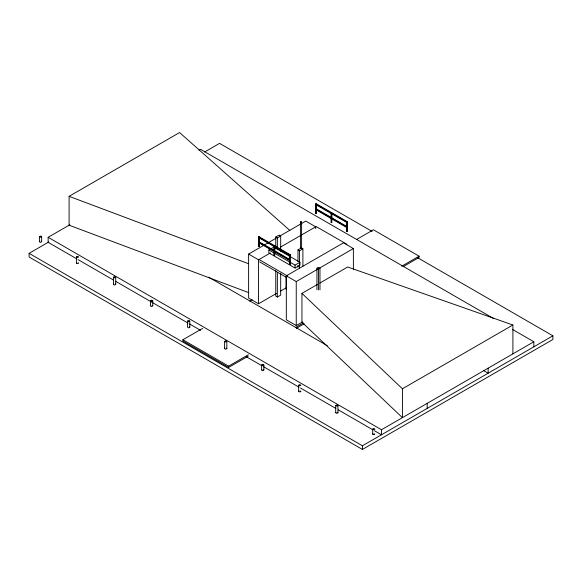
<?xml version="1.0" encoding="UTF-8"?>
<svg xmlns="http://www.w3.org/2000/svg" width="582" height="582" viewBox="0 0 582 582"><rect width="100%" height="100%" fill="white"/><g stroke="black" fill="none" stroke-linecap="round" stroke-linejoin="round"><path stroke-width="0.87" d="M39.409 236.656L40.529 236.008L41.649 236.656L41.649 241.697L40.529 242.345L39.409 241.697L39.409 236.656L40.529 237.303L41.649 236.656M39.409 241.697L39.736 241.239M76.446 256.938L77.566 256.291L78.686 256.938L77.566 257.586L76.446 256.938L76.446 263.079L76.773 263.537L78.359 263.537L78.359 262.62M76.446 263.079L76.773 262.62M113.475 277.221L114.603 276.574L115.723 277.221L115.723 284.46L114.603 285.115L113.475 284.46L113.475 277.221L114.603 277.869L115.723 277.221M113.475 284.46L113.81 284.001M150.512 300.807L151.64 300.159L152.76 300.807L152.76 305.848L151.64 306.496L150.512 305.848L150.512 300.807L151.64 301.454L152.76 300.807M150.512 305.848L150.847 305.39M187.55 321.089L188.677 320.442L189.797 321.089L189.797 327.23L188.677 327.877L187.55 327.23L187.55 321.089L188.677 321.737L189.797 321.089M224.587 341.372L225.707 340.725L226.835 341.372L226.835 348.611L225.707 349.258L224.587 348.611L224.587 341.372L225.707 342.02L226.835 341.372M224.587 348.611L224.914 348.152M261.624 364.95L262.744 364.303L263.872 364.95L263.872 369.992L262.744 370.639L261.624 369.992L261.624 364.95L262.744 365.605L263.872 364.95M261.624 369.992L261.951 369.534M298.661 385.24L299.781 384.586L300.909 385.24L299.781 385.888L298.661 385.24L298.661 391.38L299.781 392.028L300.909 391.38L300.574 390.922M298.661 391.38L298.988 390.922M335.698 405.523L336.818 404.876L337.938 405.523L337.938 412.762L336.818 413.409L335.698 412.762L335.698 405.523L336.818 406.171L337.938 405.523M335.698 412.762L336.025 412.303M372.735 429.101L373.855 428.454L374.975 429.101L373.855 429.749L372.735 429.101L372.735 434.143L373.062 434.601L374.648 434.601L374.648 433.685M372.735 434.143L373.062 433.685M301.6 222.084L300.407 222.084M248.383 292.52L69.098 225.205L69.098 196.338L179.576 132.55L289.894 230.487M76.446 258.677L48.146 242.338L48.146 237.296L69.84 224.776M198.979 150.221L200.528 149.327L493.762 318.623M417.68 257.746L552.9 335.814L552.9 339.481L362.426 449.45L29.1 257.004L29.1 253.337L48.779 241.974M204.617 152.004L219.574 143.368L372.087 231.418M259.252 237.994L259.252 246.324L258.859 246.557L258.459 246.324L258.459 237.158L259.099 236.75L290.047 254.618L290.047 255.171L258.619 237.02L258.619 237.572L289.574 255.44L290.047 254.618M315.997 203.94L316.397 204.173L316.397 213.332L315.997 213.565L315.604 213.332L315.604 204.173L316.237 203.758L347.192 221.626L347.192 222.178L315.764 204.035L315.764 204.58L346.712 222.455L347.192 221.626M258.459 237.158L259.252 237.158L258.859 236.932M315.764 204.58L316.397 204.173M258.619 242.061L289.574 259.936L289.574 260.481L258.619 242.614L258.619 242.061L259.099 241.792L289.276 259.208M315.764 209.076L346.712 226.944L346.712 227.489L315.764 209.622L315.764 209.076L316.237 208.8L346.414 226.223M258.459 246.324L259.252 246.324M275.759 248.841L275.759 237.02L279.098 235.099L280.684 236.016L280.684 251.475M276.545 293.386L258.539 303.782L248.623 298.057L248.623 254.065L276.014 238.249M279.927 235.994L305.761 221.08L315.684 226.805L315.684 228.602M275.759 237.02L277.352 237.936L280.684 236.016M273.94 246.099L274.733 246.099L274.733 255.258L274.333 255.491L273.94 255.258L273.94 246.099L274.733 246.099M268.855 249.991L273.78 247.146L299.97 262.271L299.97 265.203L295.045 268.04L268.855 252.923L268.855 249.991L295.045 265.108L299.97 262.271M248.623 254.065L258.539 259.798L270.281 253.017M280.459 247.139L315.684 226.805M273.94 255.258L274.733 255.258M331.871 222.266L331.478 222.499L331.478 212.874L331.871 213.107L331.078 213.107L331.078 222.266L331.871 222.266L331.871 213.936M297.984 261.674L297.984 249.853L301.316 247.925L302.902 248.841L302.902 266.12M289.414 255.032L290.207 255.032L290.207 264.192L289.807 264.424L289.414 264.192L289.414 255.032L290.207 255.032M346.552 222.04L347.345 222.04L347.345 231.207L346.952 231.432L346.552 231.207L346.552 222.04L347.345 222.04M297.984 249.853L299.57 250.769L302.902 248.841M346.712 226.944L347.192 226.667L347.192 227.22M289.414 264.192L290.207 264.192M346.552 231.207L347.345 231.207M302.502 321.933L296.238 325.549L286.315 319.824L286.315 275.832L343.46 242.84L353.383 248.572L353.383 269.219M248.296 356.068L228.617 367.431L182.908 341.037L182.908 339.75L202.587 328.394M249.809 301.127L252.166 299.766M356.853 239.326L373.382 229.781L419.091 256.175L419.091 257.462L403.348 266.549M316.95 289.821L316.95 268.229L318.383 267.4L319.969 268.317L319.969 289.916M286.315 275.832L296.238 281.557L317.372 269.357M318.936 268.455L353.383 248.572M280.459 291.131L286.722 287.515M316.95 268.229L318.536 269.146L319.969 268.317M275.759 270.666L275.759 296.129L277.352 297.046L280.684 295.125L280.684 273.3M301.949 293.379L402.424 388.783L402.424 417.65L301.949 322.246L301.949 293.379L317.452 284.438M319.773 283.092L347.665 266.993L512.902 324.996L512.902 353.863M182.908 339.75L228.617 366.143L248.296 354.787M295.525 327.521L303.389 322.974M401.776 266.17L419.091 256.175M296.311 328.35L304.182 323.803M402.424 388.783L512.902 324.996M48.146 237.296L381.472 429.742L533.854 341.772L533.854 346.807M29.1 253.337L362.426 445.783L552.9 335.814M301.163 248.456L300.407 248.201L300.407 221.902L300.843 221.647L301.6 221.902L301.6 248.201M301.163 247.765L301.6 248.019M69.098 196.338L248.383 263.653M315.604 204.173L315.997 204.398L315.997 213.565M331.078 222.266L331.478 222.499M512.626 329.514L533.854 341.772M315.997 226.442L346.952 244.309M483.424 370.479L488.138 373.2L488.138 368.159M259.63 259.878L287.486 275.963M259.63 261.893L286.715 277.527M208.64 277.17L327.346 345.708M78.024 259.587L113.395 280.015M115.753 281.375L188.081 323.126M189.652 324.036L200.659 330.394M246.259 356.715L261.98 365.794M263.551 366.704L298.93 387.125M300.501 388.034L335.879 408.462M338.237 409.823L372.829 429.792M374.401 430.702L381.472 434.783L381.472 429.742M337.611 412.303L337.938 412.762M263.537 369.534L263.872 369.992M226.507 348.152L226.835 348.611M189.47 326.771L189.797 327.23M152.433 305.39L152.76 305.848M115.396 284.001L115.723 284.46M41.322 241.239L41.649 241.697M427.188 403.348L427.188 408.389M362.426 445.783L362.426 449.45M346.952 222.266L346.952 231.432M318.536 269.146L318.536 289.836M316.237 203.758L316.237 204.304M299.57 250.769L299.57 268.047M297.984 265.312L297.984 267.131M296.238 281.557L296.238 325.549M295.045 265.108L295.045 268.04M289.807 255.258L289.807 264.424M286.082 276.61L286.082 289.261M277.352 237.936L277.352 249.758M277.352 272.492L277.352 297.046M274.333 245.866L274.333 255.491M259.099 236.75L259.099 237.296M259.099 241.792L259.099 242.338M258.859 237.391L258.859 246.557M258.539 259.798L258.539 303.782M228.617 366.143L228.617 367.431"/></g></svg>
